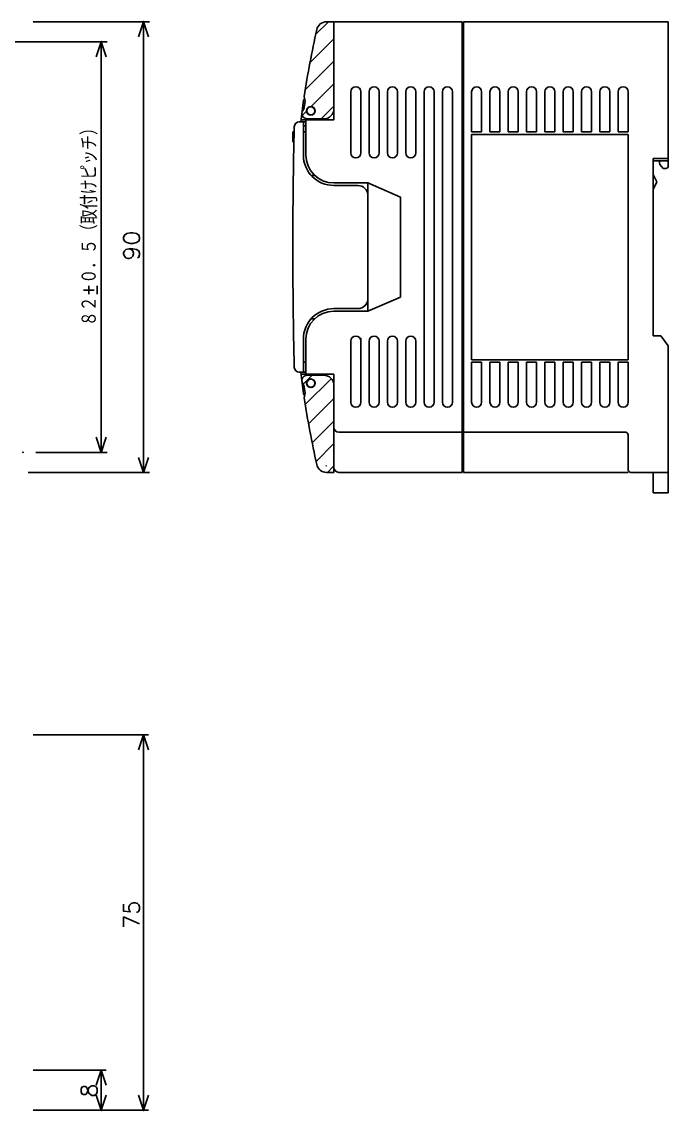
# Model space of a CAD drawing. Extents: x -157 to 170, y -125 to 114.
# Drawn here: x 40.6 to 169.7, y -124.5 to 92.9 of the extents above; entities that cross this region are included whole.
import ezdxf

# ---------------------------------------------------------------- set-up
doc = ezdxf.new("R2010")
doc.units = 0
doc.layers.get('0').update_dxf_attribs({"linetype": 'CONTINUOUS'})
doc.styles.get("Standard").update_dxf_attribs({"font": 'txt', "bigfont": 'BIGFONT'})

# ---------------------------------------------------------------- blocks, each defined once
blk = doc.blocks.new('_OPEN30')
at = {"color": 0, "linetype": 'BYBLOCK'}
for q in [(-3, 1), (-3, -1), (-3, 0)]:
    blk.add_line((0, 0), q, dxfattribs=at)

msp = doc.modelspace()

# ---------------------------------------------------------------- linework, layer by layer
at = {"color": 7, "linetype": 'CONTINUOUS'}
for p, q in [((42.874259, 92.878304), (66.129929, 92.878304)), ((99.287838, 90.312913), (101.853223, 92.878303)), ((101.459846, 92.878304), (102.934258, 92.878304)), ((102.934258, 92.878304), (102.934258, 73.278305)), ((102.934258, 75.47831), (102.934258, 92.878304)), ((128.534256, 92.878304), (103.134262, 92.878304)), ((128.534256, 92.878304), (128.534256, 2.878303)), ((128.534256, 92.5783), (128.534256, 3.178303)), ((128.834259, 92.5783), (128.534256, 92.5783)), ((169.734253, 92.878304), (128.834259, 92.878304)), ((128.834259, 92.878304), (128.834259, 2.878303)), ((169.734253, 65.5783), (169.734253, 92.878304)), ((64.929932, 5.878303), (64.929932, 89.878304)), ((98.150313, 84.685253), (102.93426, 89.46921)), ((128.534256, 90.778305), (128.534256, 75.878304)), ((38.874259, 88.878304), (57.656128, 88.878304)), ((56.456131, 9.878303), (56.456131, 85.878304)), ((97.210958, 79.255764), (102.93426, 84.979077)), ((98.372755, 75.927431), (102.93426, 80.488945)), ((106.314262, 66.678307), (106.314262, 78.878304)), ((108.314262, 66.678307), (108.314262, 78.878304)), ((109.974258, 66.678307), (109.974258, 78.878304)), ((111.974258, 66.678307), (111.974258, 78.878304)), ((113.634262, 66.678307), (113.634262, 78.878304)), ((115.634262, 66.678307), (115.634262, 78.878304)), ((117.294258, 66.678307), (117.294258, 78.878304)), ((119.294258, 66.678307), (119.294258, 78.878304)), ((120.954262, 16.878304), (120.954262, 78.878304)), ((122.954262, 16.878304), (122.954262, 78.878304)), ((124.614258, 16.878304), (124.614258, 78.878304)), ((126.614258, 16.878304), (126.614258, 78.878304)), ((130.454254, 78.878304), (130.454254, 70.878304)), ((132.454254, 78.878304), (132.454254, 70.878304)), ((134.114258, 78.878304), (134.114258, 70.878304)), ((136.114258, 78.878304), (136.114258, 70.878304)), ((137.774261, 78.878304), (137.774261, 70.878304)), ((139.774261, 78.878304), (139.774261, 70.878304)), ((141.434265, 78.878304), (141.434265, 70.878304)), ((143.434265, 78.878304), (143.434265, 70.878304)), ((145.094254, 78.878304), (145.094254, 70.878304)), ((147.094254, 78.878304), (147.094254, 70.878304)), ((148.754257, 78.878304), (148.754257, 70.878304)), ((150.754257, 78.878304), (150.754257, 70.878304)), ((152.414261, 78.878304), (152.414261, 70.878304)), ((154.414261, 78.878304), (154.414261, 70.878304)), ((156.074265, 78.878304), (156.074265, 70.878304)), ((158.074265, 78.878304), (158.074265, 70.878304)), ((159.734253, 78.878304), (159.734253, 70.878304)), ((161.734253, 78.878304), (161.734253, 70.878304)), ((97.184258, 76.97831), (96.934258, 75.426643)), ((97.01226, 77.978302), (97.184258, 76.97831)), ((97.094307, 77.378304), (97.115463, 77.378304)), ((96.61372, 74.168392), (97.485133, 75.039806)), ((100.41376, 73.478307), (102.93426, 75.998812)), ((102.934258, 74.878304), (102.84214, 74.878304)), ((96.022591, 72.878304), (96.30291, 72.878304)), ((96.022591, 72.878304), (97.334259, 72.878304)), ((102.934258, 73.278305), (96.353714, 73.278305)), ((96.834259, 72.878304), (96.834259, 66.278305)), ((97.334259, 72.0783), (96.834259, 72.0783)), ((97.334259, 73.278305), (97.334259, 66.278305)), ((100.934258, 73.47831), (97.634491, 73.47831)), ((94.734261, 68.878304), (94.734261, 70.878304)), ((94.734261, 70.878304), (94.998795, 70.878304)), ((96.834259, 70.878304), (97.334259, 70.878304)), ((130.454254, 70.878304), (132.454254, 70.878304)), ((130.454254, 70.378304), (161.734253, 70.378304)), ((130.454254, 70.378304), (130.454254, 25.378304)), ((134.114258, 70.878304), (136.114258, 70.878304)), ((137.774261, 70.878304), (139.774261, 70.878304)), ((141.434265, 70.878304), (143.434265, 70.878304)), ((145.094254, 70.878304), (147.094254, 70.878304)), ((148.754257, 70.878304), (150.754257, 70.878304)), ((152.414261, 70.878304), (154.414261, 70.878304)), ((156.074265, 70.878304), (158.074265, 70.878304)), ((159.734253, 70.878304), (161.734253, 70.878304)), ((161.734253, 70.378304), (161.734253, 25.378304)), ((94.734261, 68.878304), (94.954781, 68.878304)), ((166.734253, 30.178303), (166.734253, 65.5783)), ((169.734253, 65.5783), (166.734253, 65.5783)), ((169.734253, 65.5783), (169.734253, 64.0783)), ((169.734253, 65.0783), (166.734253, 65.0783)), ((167.917587, 65.0783), (168.034256, 64.378304)), ((168.034256, 64.378304), (168.734253, 63.578304)), ((169.234253, 63.578304), (168.734253, 63.578304)), ((99.119812, 62.178303), (98.417625, 62.178303)), ((166.734253, 62.378304), (167.484253, 60.878304)), ((167.484253, 60.878304), (166.734253, 59.378304)), ((102.934258, 60.678303), (109.734261, 60.678303)), ((102.934258, 60.178303), (107.734261, 60.178303)), ((109.734261, 60.678303), (116.234261, 57.878304)), ((109.734261, 35.441998), (109.734261, 60.314606)), ((116.234261, 57.878304), (116.234261, 37.878304)), ((109.734261, 35.078304), (116.234261, 37.878304)), ((102.934258, 35.578304), (107.734261, 35.578304)), ((102.934258, 35.078304), (109.734261, 35.078304)), ((99.119812, 33.578304), (98.417625, 33.578304)), ((96.834259, 29.478302), (96.834259, 22.878304)), ((97.334259, 29.478302), (97.334259, 22.478304)), ((106.314262, 16.878304), (106.314262, 29.078302)), ((108.314262, 16.878304), (108.314262, 29.671648)), ((109.974258, 16.878304), (109.974258, 29.078302)), ((111.974258, 16.878304), (111.974258, 29.078302)), ((113.634262, 16.878304), (113.634262, 29.078302)), ((115.634262, 16.878304), (115.634262, 29.078302)), ((117.294258, 16.878304), (117.294258, 29.078302)), ((119.294258, 16.878304), (119.294258, 29.078302)), ((166.734253, 30.178303), (168.234253, 30.178303)), ((168.234253, 30.178303), (169.734253, 28.178303)), ((169.734253, 28.178303), (169.734253, -1.221697)), ((96.834259, 24.878304), (97.334259, 24.878304)), ((161.734253, 25.378304), (130.454254, 25.378304)), ((130.454254, 16.878304), (130.454254, 24.878304)), ((132.454254, 24.878304), (130.454254, 24.878304)), ((132.454254, 16.878304), (132.454254, 24.878304)), ((134.114258, 16.878304), (134.114258, 24.878304)), ((136.114258, 24.878304), (134.114258, 24.878304)), ((136.114258, 16.878304), (136.114258, 24.878304)), ((137.774261, 16.878304), (137.774261, 24.878304)), ((139.774261, 24.878304), (137.774261, 24.878304)), ((139.774261, 16.878304), (139.774261, 24.878304)), ((141.434265, 16.878304), (141.434265, 24.878304)), ((143.434265, 24.878304), (141.434265, 24.878304)), ((143.434265, 16.878304), (143.434265, 24.878304)), ((145.094254, 16.878304), (145.094254, 24.878304)), ((147.094254, 24.878304), (145.094254, 24.878304)), ((147.094254, 16.878304), (147.094254, 24.878304)), ((148.754257, 16.878304), (148.754257, 24.878304)), ((150.754257, 24.878304), (148.754257, 24.878304)), ((150.754257, 16.878304), (150.754257, 24.878304)), ((152.414261, 16.878304), (152.414261, 24.878304)), ((154.414261, 24.878304), (152.414261, 24.878304)), ((154.414261, 16.878304), (154.414261, 24.878304)), ((156.074265, 16.878304), (156.074265, 24.878304)), ((158.074265, 24.878304), (156.074265, 24.878304)), ((158.074265, 16.878304), (158.074265, 24.878304)), ((159.734253, 16.878304), (159.734253, 24.878304)), ((161.734253, 24.878304), (159.734253, 24.878304)), ((161.734253, 16.878304), (161.734253, 24.878304)), ((96.022591, 22.878304), (96.30291, 22.878304)), ((96.022591, 22.878304), (97.334259, 22.878304)), ((102.934258, 22.478304), (96.353714, 22.478304)), ((96.794726, 20.467808), (98.605214, 22.278299)), ((102.934258, 22.478304), (97.334259, 22.478304)), ((100.934258, 22.278299), (97.634491, 22.278299)), ((102.934258, 22.478304), (102.934258, 10.878303)), ((97.184258, 18.778299), (96.934258, 20.32996)), ((97.225636, 16.408585), (102.426718, 21.609678)), ((102.934258, 20.278299), (102.934258, 2.878303)), ((97.01226, 17.778303), (97.184258, 18.778299)), ((97.094307, 18.378304), (97.115463, 18.378304)), ((97.875859, 12.568677), (102.93426, 17.627089)), ((98.590545, 8.793232), (102.93426, 13.136957)), ((102.934258, 11.878303), (102.934258, 3.878303)), ((103.934258, 10.878303), (128.534256, 10.878303)), ((128.534256, 11.178303), (128.834259, 11.178303)), ((128.834259, 10.878303), (161.234253, 10.878303)), ((161.734253, 10.378303), (161.734253, 3.378303)), ((43.361472, 6.878303), (57.656128, 6.878303)), ((99.367208, 5.079765), (102.93426, 8.646824)), ((41.874259, 2.878303), (66.129929, 2.878303)), ((101.434258, 4.178303), (101.334259, 4.178303)), ((101.459846, 2.878303), (102.934258, 2.878303)), ((101.655874, 2.878303), (102.93426, 4.156692)), ((103.934258, 2.878303), (128.534256, 2.878303)), ((128.534256, 3.178303), (128.834259, 3.178303)), ((128.834259, 2.878303), (161.734253, 2.878303)), ((162.234253, 2.878303), (169.734253, 2.878303)), ((166.734253, 2.878303), (166.734253, -1.221697)), ((166.734253, -1.221697), (169.734253, -1.221697)), ((42.874259, -49.521698), (65.929932, -49.521698)), ((64.929932, -52.521698), (64.929932, -121.521698)), ((42.874259, -116.521698), (57.456131, -116.521698)), ((56.456131, -119.521698), (56.456131, -121.521698)), ((42.874259, -124.521698), (57.456131, -124.521698)), ((42.874259, -124.521698), (65.929932, -124.521698))]:
    msp.add_line(p, q, dxfattribs=at)
for centre, radius in [((98.334259, 75.0783), 0.85), ((98.334259, 75.0783), 0.8), ((98.334259, 20.678303), 0.85), ((98.334259, 20.678303), 0.8)]:
    msp.add_circle(centre, radius, dxfattribs=at)
for centre, radius, start, end in [((294.734253, 47.878304), 200, 167.457032, 171.344097), ((101.459846, 90.878304), 2, 90, 167.45711), ((103.134262, 92.678307), 0.2, 90, 180), ((107.314262, 78.878304), 1, 0, 180), ((110.974258, 78.878304), 1, 0, 180), ((114.634262, 78.878304), 1, 0, 180), ((118.294258, 78.878304), 1, 0, 180), ((121.954262, 78.878304), 1, 0, 180), ((125.614258, 78.878304), 1, 0, 180), ((131.454254, 78.878304), 1, 0, 180), ((135.114258, 78.878304), 1, 0, 180), ((138.774261, 78.878304), 1, 0, 180), ((142.434265, 78.878304), 1, 0, 180), ((146.094254, 78.878304), 1, 0, 180), ((149.754257, 78.878304), 1, 0, 180), ((153.414261, 78.878304), 1, 0, 180), ((157.074265, 78.878304), 1, 0, 180), ((160.734253, 78.878304), 1, 0, 180), ((294.734253, 47.878304), 200, 171.567355, 172.819244), ((97.094307, 77.178307), 0.2, 90, 171.567906), ((97.634491, 74.578308), 1.1, 129.53697, 270), ((100.934258, 75.47831), 2, 270, 0), ((1094.734253, 47.878304), 1000, 178.623392, 181.376608), ((1094.734253, 47.878304), 1000, 178.623392, 181.376608), ((96.022591, 71.878304), 1, 90, 178.623337), ((96.022591, 71.878304), 1, 90, 178.623337), ((102.934258, 66.278305), 6.1, 180, 270), ((102.934258, 66.278305), 5.6, 180, 270), ((107.314262, 66.678307), 1, 180, 0), ((110.974258, 66.678307), 1, 180, 0), ((114.634262, 66.678307), 1, 180, 0), ((118.294258, 66.678307), 1, 180, 0), ((169.234253, 64.0783), 0.5, 270, 0), ((107.734261, 58.178303), 2, 0, 90), ((108.734261, 60.314606), 1, 0, 21.327393), ((107.734261, 37.578304), 2, 270, 0), ((102.934258, 29.478302), 6.1, 90, 180), ((102.934258, 29.478302), 5.6, 90, 180), ((108.734261, 35.441998), 1, 338.672811, 0), ((107.314262, 29.078302), 1, 0, 180), ((110.974258, 29.078302), 1, 0, 180), ((114.634262, 29.078302), 1, 0, 180), ((118.294258, 29.078302), 1, 0, 180), ((96.022591, 23.878304), 1, 181.376663, 270), ((96.022591, 23.878304), 1, 181.376663, 270), ((294.734253, 47.878304), 200, 187.180756, 188.432645), ((97.634491, 21.178299), 1.1, 90, 230.463157), ((100.934258, 20.278299), 2, 0, 90), ((97.094307, 18.578302), 0.2, 188.432634, 270), ((294.734253, 47.878304), 200, 188.655904, 192.542969), ((107.314262, 16.878304), 1, 180, 0), ((110.974258, 16.878304), 1, 180, 0), ((114.634262, 16.878304), 1, 180, 0), ((118.294258, 16.878304), 1, 180, 0), ((121.954262, 16.878304), 1, 180, 0), ((125.614258, 16.878304), 1, 180, 0), ((131.454254, 16.878304), 1, 180, 0), ((135.114258, 16.878304), 1, 180, 0), ((138.774261, 16.878304), 1, 180, 0), ((142.434265, 16.878304), 1, 180, 0), ((146.094254, 16.878304), 1, 180, 0), ((149.754257, 16.878304), 1, 180, 0), ((153.414261, 16.878304), 1, 180, 0), ((157.074265, 16.878304), 1, 180, 0), ((160.734253, 16.878304), 1, 180, 0), ((103.934258, 11.878303), 1, 180, 270), ((161.234253, 10.378303), 0.5, 0, 90), ((101.459846, 4.878303), 2, 192.542943, 270), ((103.934258, 3.878303), 1, 180, 270), ((162.234253, 3.378303), 0.5, 180, 270)]:
    msp.add_arc(centre, radius, start, end, dxfattribs=at)
for p in [(64.929932, 92.878304), (56.456131, 88.878304), (40.821472, 6.878303), (56.456131, -124.521698), (64.929932, -124.521698)]:
    msp.add_point(p, dxfattribs=at)

# ---------------------------------------------------------------- block references
for p, rotation in [((64.929932, 92.878304), 90), ((56.456131, 88.878304), 90), ((56.456131, 6.878303), 270), ((64.929932, 2.878303), 270), ((64.929932, -49.521698), 90), ((56.456131, -116.521698), 90), ((56.456131, -124.521698), 270), ((64.929932, -124.521698), 270)]:
    msp.add_blockref('_OPEN30', p, dxfattribs=dict(at, rotation=rotation))

# ---------------------------------------------------------------- texts
for s, width, p in [('８２%%P０．５（取付けピッチ）', 0.84327, (55.656132, 32.09235)), ('90', 1.102098, (64.129932, 45.135303)), ('75', 1.028625, (64.129932, -88.297825))]:
    msp.add_text(s, height=3.2, rotation=90.000003, dxfattribs=dict(at, width=width)).set_placement(p)
msp.add_text('8', height=3.2, rotation=90.000003, dxfattribs=at).set_placement((55.656131, -121.961161))

doc.saveas('drawing.dxf')
